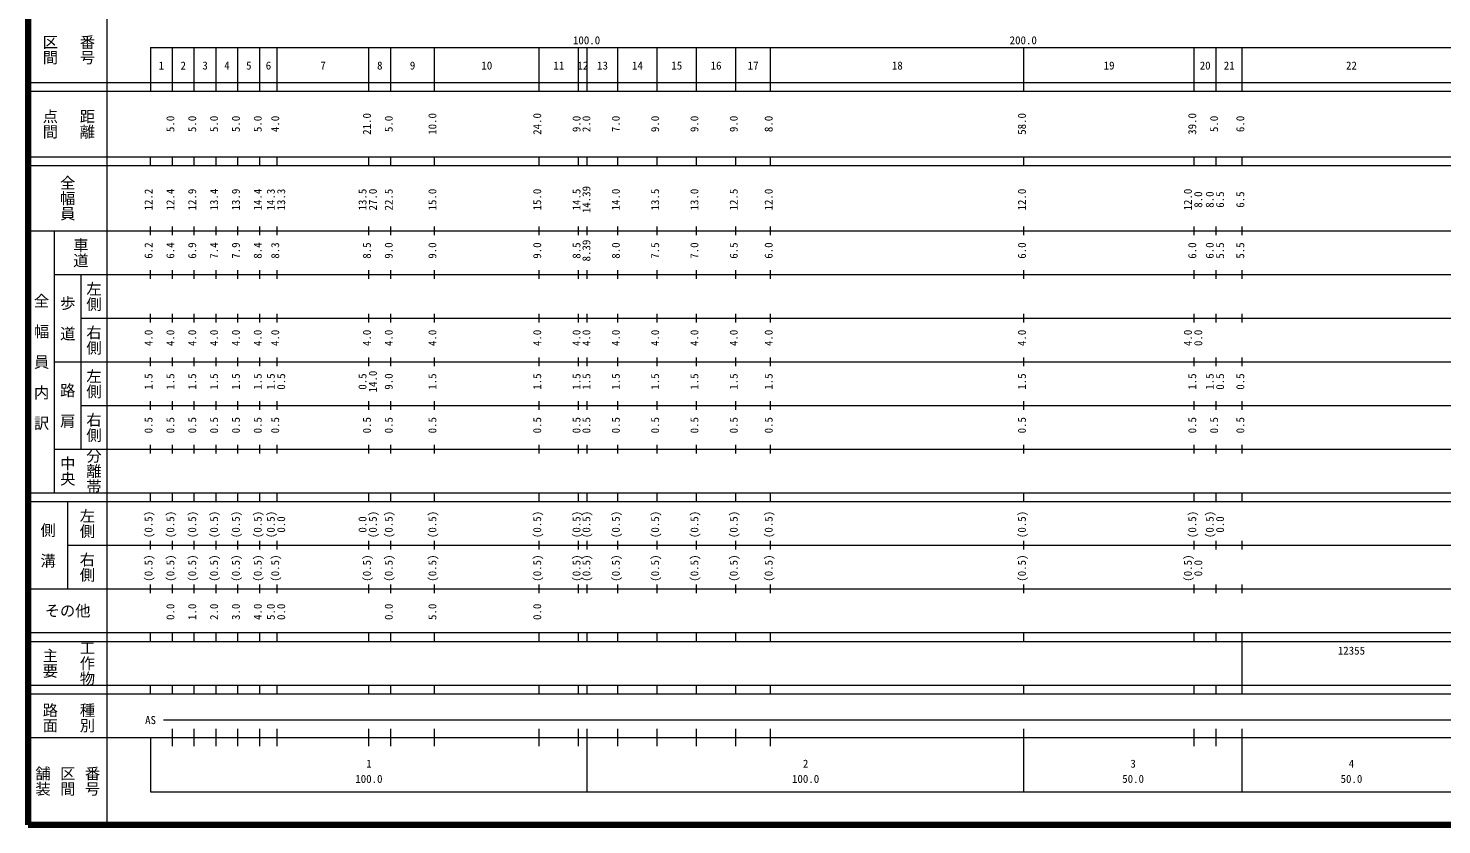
# Model space of a CAD drawing. Units: millimetres on the paper, enlarged 1000 times. Extents: x 40000 to 680000, y 20000 to 380000.
# Drawn here: x 40000 to 363671, y 20000 to 202409 of the extents above; entities that cross this region are included whole.
import ezdxf
from ezdxf.enums import TextEntityAlignment as Align

# ---------------------------------------------------------------- set-up
doc = ezdxf.new("R2010")
doc.units = ezdxf.units.MM
doc.header["$LTSCALE"] = 1000
doc.layers.add('M-TTL', color=2, linetype='Continuous', lineweight=140)
doc.layers.add('M-TTL-BAND', color=7, linetype='Continuous', lineweight=13)
doc.styles.add('@ＭＳ ゴシック', font='')
doc.styles.add('ＭＳ ゴシック', font='')
doc.styles.get('@ＭＳ ゴシック').set_extended_font_data('@MS Gothic')
doc.styles.get('ＭＳ ゴシック').set_extended_font_data('MS Gothic')

msp = doc.modelspace()

# ---------------------------------------------------------------- linework, layer by layer
at = {"layer": 'M-TTL'}
for p, q in [((40000, 380000), (40000, 20000)), ((40000, 20000), (680000, 20000))]:
    msp.add_line(p, q, dxfattribs=at)
at = {"layer": 'M-TTL-BAND'}
for p, q in [((58000, 370000), (58000, 20000)), ((68000, 198000), (579000, 198000)), ((68000, 198000), (68000, 188000)), ((73000, 188000), (73000, 198000)), ((78000, 188000), (78000, 198000)), ((83000, 188000), (83000, 198000)), ((88000, 188000), (88000, 198000)), ((93000, 188000), (93000, 198000)), ((97000, 188000), (97000, 198000)), ((118000, 188000), (118000, 198000)), ((123000, 188000), (123000, 198000)), ((133000, 188000), (133000, 198000)), ((157000, 188000), (157000, 198000)), ((166000, 188000), (166000, 198000)), ((168000, 188000), (168000, 198000)), ((175000, 188000), (175000, 198000)), ((184000, 188000), (184000, 198000)), ((193000, 188000), (193000, 198000)), ((202000, 188000), (202000, 198000)), ((210000, 188000), (210000, 198000)), ((268000, 188000), (268000, 198000)), ((307000, 188000), (307000, 198000)), ((312000, 188000), (312000, 198000)), ((318000, 188000), (318000, 198000)), ((40000, 190000), (579000, 190000)), ((40000, 188000), (579000, 188000)), ((40000, 173000), (579000, 173000)), ((68000, 171000), (68000, 173000)), ((73000, 171000), (73000, 173000)), ((78000, 171000), (78000, 173000)), ((83000, 171000), (83000, 173000)), ((88000, 171000), (88000, 173000)), ((93000, 171000), (93000, 173000)), ((97000, 171000), (97000, 173000)), ((118000, 171000), (118000, 173000)), ((123000, 171000), (123000, 173000)), ((133000, 171000), (133000, 173000)), ((157000, 171000), (157000, 173000)), ((166000, 171000), (166000, 173000)), ((168000, 171000), (168000, 173000)), ((175000, 171000), (175000, 173000)), ((184000, 171000), (184000, 173000)), ((193000, 171000), (193000, 173000)), ((202000, 171000), (202000, 173000)), ((210000, 171000), (210000, 173000)), ((268000, 171000), (268000, 173000)), ((307000, 171000), (307000, 173000)), ((312000, 171000), (312000, 173000)), ((318000, 171000), (318000, 173000)), ((40000, 171000), (579000, 171000)), ((40000, 156000), (579000, 156000)), ((46000, 96000), (46000, 156000)), ((68000, 155000), (68000, 157000)), ((73000, 155000), (73000, 157000)), ((78000, 155000), (78000, 157000)), ((83000, 155000), (83000, 157000)), ((88000, 155000), (88000, 157000)), ((93000, 155000), (93000, 157000)), ((97000, 155000), (97000, 157000)), ((118000, 155000), (118000, 157000)), ((123000, 155000), (123000, 157000)), ((133000, 155000), (133000, 157000)), ((157000, 155000), (157000, 157000)), ((166000, 155000), (166000, 157000)), ((168000, 155000), (168000, 157000)), ((175000, 155000), (175000, 157000)), ((184000, 155000), (184000, 157000)), ((193000, 155000), (193000, 157000)), ((202000, 155000), (202000, 157000)), ((210000, 155000), (210000, 157000)), ((268000, 155000), (268000, 157000)), ((307000, 155000), (307000, 157000)), ((312000, 155000), (312000, 157000)), ((318000, 155000), (318000, 157000)), ((46000, 146000), (579000, 146000)), ((52000, 146000), (52000, 106000)), ((68000, 145000), (68000, 147000)), ((73000, 145000), (73000, 147000)), ((78000, 145000), (78000, 147000)), ((83000, 145000), (83000, 147000)), ((88000, 145000), (88000, 147000)), ((93000, 145000), (93000, 147000)), ((97000, 145000), (97000, 147000)), ((118000, 145000), (118000, 147000)), ((123000, 145000), (123000, 147000)), ((133000, 145000), (133000, 147000)), ((157000, 145000), (157000, 147000)), ((166000, 145000), (166000, 147000)), ((168000, 145000), (168000, 147000)), ((175000, 145000), (175000, 147000)), ((184000, 145000), (184000, 147000)), ((193000, 145000), (193000, 147000)), ((202000, 145000), (202000, 147000)), ((210000, 145000), (210000, 147000)), ((268000, 145000), (268000, 147000)), ((307000, 145000), (307000, 147000)), ((312000, 145000), (312000, 147000)), ((318000, 145000), (318000, 147000)), ((52000, 136000), (579000, 136000)), ((68000, 135000), (68000, 137000)), ((73000, 135000), (73000, 137000)), ((78000, 135000), (78000, 137000)), ((83000, 135000), (83000, 137000)), ((88000, 135000), (88000, 137000)), ((93000, 135000), (93000, 137000)), ((97000, 135000), (97000, 137000)), ((118000, 135000), (118000, 137000)), ((123000, 135000), (123000, 137000)), ((133000, 135000), (133000, 137000)), ((157000, 135000), (157000, 137000)), ((166000, 135000), (166000, 137000)), ((168000, 135000), (168000, 137000)), ((175000, 135000), (175000, 137000)), ((184000, 135000), (184000, 137000)), ((193000, 135000), (193000, 137000)), ((202000, 135000), (202000, 137000)), ((210000, 135000), (210000, 137000)), ((268000, 135000), (268000, 137000)), ((307000, 135000), (307000, 137000)), ((312000, 135000), (312000, 137000)), ((318000, 135000), (318000, 137000)), ((68000, 125000), (68000, 127000)), ((73000, 125000), (73000, 127000)), ((78000, 125000), (78000, 127000)), ((83000, 125000), (83000, 127000)), ((88000, 125000), (88000, 127000)), ((93000, 125000), (93000, 127000)), ((97000, 125000), (97000, 127000)), ((118000, 125000), (118000, 127000)), ((123000, 125000), (123000, 127000)), ((133000, 125000), (133000, 127000)), ((157000, 125000), (157000, 127000)), ((166000, 125000), (166000, 127000)), ((168000, 125000), (168000, 127000)), ((175000, 125000), (175000, 127000)), ((184000, 125000), (184000, 127000)), ((193000, 125000), (193000, 127000)), ((202000, 125000), (202000, 127000)), ((210000, 125000), (210000, 127000)), ((268000, 125000), (268000, 127000)), ((307000, 125000), (307000, 127000)), ((312000, 125000), (312000, 127000)), ((318000, 125000), (318000, 127000)), ((46000, 126000), (579000, 126000)), ((68000, 115000), (68000, 117000)), ((73000, 115000), (73000, 117000)), ((78000, 115000), (78000, 117000)), ((83000, 115000), (83000, 117000)), ((88000, 115000), (88000, 117000)), ((93000, 115000), (93000, 117000)), ((97000, 115000), (97000, 117000)), ((118000, 115000), (118000, 117000)), ((123000, 115000), (123000, 117000)), ((133000, 115000), (133000, 117000)), ((157000, 115000), (157000, 117000)), ((166000, 115000), (166000, 117000)), ((168000, 115000), (168000, 117000)), ((175000, 115000), (175000, 117000)), ((184000, 115000), (184000, 117000)), ((193000, 115000), (193000, 117000)), ((202000, 115000), (202000, 117000)), ((210000, 115000), (210000, 117000)), ((268000, 115000), (268000, 117000)), ((307000, 115000), (307000, 117000)), ((312000, 115000), (312000, 117000)), ((318000, 115000), (318000, 117000)), ((52000, 116000), (579000, 116000)), ((68000, 105000), (68000, 107000)), ((73000, 105000), (73000, 107000)), ((78000, 105000), (78000, 107000)), ((83000, 105000), (83000, 107000)), ((88000, 105000), (88000, 107000)), ((93000, 105000), (93000, 107000)), ((97000, 105000), (97000, 107000)), ((118000, 105000), (118000, 107000)), ((123000, 105000), (123000, 107000)), ((133000, 105000), (133000, 107000)), ((157000, 105000), (157000, 107000)), ((166000, 105000), (166000, 107000)), ((168000, 105000), (168000, 107000)), ((175000, 105000), (175000, 107000)), ((184000, 105000), (184000, 107000)), ((193000, 105000), (193000, 107000)), ((202000, 105000), (202000, 107000)), ((210000, 105000), (210000, 107000)), ((268000, 105000), (268000, 107000)), ((307000, 105000), (307000, 107000)), ((312000, 105000), (312000, 107000)), ((318000, 105000), (318000, 107000)), ((46000, 106000), (579000, 106000)), ((40000, 96000), (579000, 96000)), ((40000, 94000), (579000, 94000)), ((49000, 94000), (49000, 74000)), ((68000, 94000), (68000, 96000)), ((73000, 94000), (73000, 96000)), ((78000, 94000), (78000, 96000)), ((83000, 94000), (83000, 96000)), ((88000, 94000), (88000, 96000)), ((93000, 94000), (93000, 96000)), ((97000, 94000), (97000, 96000)), ((118000, 94000), (118000, 96000)), ((123000, 94000), (123000, 96000)), ((133000, 94000), (133000, 96000)), ((157000, 94000), (157000, 96000)), ((166000, 94000), (166000, 96000)), ((168000, 94000), (168000, 96000)), ((175000, 94000), (175000, 96000)), ((184000, 94000), (184000, 96000)), ((193000, 94000), (193000, 96000)), ((202000, 94000), (202000, 96000)), ((210000, 94000), (210000, 96000)), ((268000, 94000), (268000, 96000)), ((307000, 94000), (307000, 96000)), ((312000, 94000), (312000, 96000)), ((318000, 94000), (318000, 96000)), ((68000, 83000), (68000, 85000)), ((73000, 83000), (73000, 85000)), ((78000, 83000), (78000, 85000)), ((83000, 83000), (83000, 85000)), ((88000, 83000), (88000, 85000)), ((93000, 83000), (93000, 85000)), ((97000, 83000), (97000, 85000)), ((118000, 83000), (118000, 85000)), ((123000, 83000), (123000, 85000)), ((133000, 83000), (133000, 85000)), ((157000, 83000), (157000, 85000)), ((166000, 83000), (166000, 85000)), ((168000, 83000), (168000, 85000)), ((175000, 83000), (175000, 85000)), ((184000, 83000), (184000, 85000)), ((193000, 83000), (193000, 85000)), ((202000, 83000), (202000, 85000)), ((210000, 83000), (210000, 85000)), ((268000, 83000), (268000, 85000)), ((307000, 83000), (307000, 85000)), ((312000, 83000), (312000, 85000)), ((318000, 83000), (318000, 85000)), ((49000, 84000), (579000, 84000)), ((68000, 73000), (68000, 75000)), ((73000, 73000), (73000, 75000)), ((78000, 73000), (78000, 75000)), ((83000, 73000), (83000, 75000)), ((88000, 73000), (88000, 75000)), ((93000, 73000), (93000, 75000)), ((97000, 73000), (97000, 75000)), ((118000, 73000), (118000, 75000)), ((123000, 73000), (123000, 75000)), ((133000, 73000), (133000, 75000)), ((157000, 73000), (157000, 75000)), ((166000, 73000), (166000, 75000)), ((168000, 73000), (168000, 75000)), ((175000, 73000), (175000, 75000)), ((184000, 73000), (184000, 75000)), ((193000, 73000), (193000, 75000)), ((202000, 73000), (202000, 75000)), ((210000, 73000), (210000, 75000)), ((268000, 73000), (268000, 75000)), ((307000, 73000), (307000, 75000)), ((312000, 73000), (312000, 75000)), ((318000, 73000), (318000, 75000)), ((40000, 74000), (579000, 74000)), ((40000, 64000), (579000, 64000)), ((40000, 62000), (579000, 62000)), ((68000, 62000), (68000, 64000)), ((73000, 62000), (73000, 64000)), ((78000, 62000), (78000, 64000)), ((83000, 62000), (83000, 64000)), ((88000, 62000), (88000, 64000)), ((93000, 62000), (93000, 64000)), ((97000, 62000), (97000, 64000)), ((118000, 62000), (118000, 64000)), ((123000, 62000), (123000, 64000)), ((133000, 62000), (133000, 64000)), ((157000, 62000), (157000, 64000)), ((166000, 62000), (166000, 64000)), ((168000, 62000), (168000, 64000)), ((175000, 62000), (175000, 64000)), ((184000, 62000), (184000, 64000)), ((193000, 62000), (193000, 64000)), ((202000, 62000), (202000, 64000)), ((210000, 62000), (210000, 64000)), ((268000, 62000), (268000, 64000)), ((307000, 62000), (307000, 64000)), ((312000, 62000), (312000, 64000)), ((318000, 62000), (318000, 64000)), ((318000, 52000), (318000, 62000)), ((40000, 52000), (579000, 52000)), ((68000, 50000), (68000, 52000)), ((73000, 50000), (73000, 52000)), ((78000, 50000), (78000, 52000)), ((83000, 50000), (83000, 52000)), ((88000, 50000), (88000, 52000)), ((93000, 50000), (93000, 52000)), ((97000, 50000), (97000, 52000)), ((118000, 50000), (118000, 52000)), ((123000, 50000), (123000, 52000)), ((133000, 50000), (133000, 52000)), ((157000, 50000), (157000, 52000)), ((166000, 50000), (166000, 52000)), ((168000, 50000), (168000, 52000)), ((175000, 50000), (175000, 52000)), ((184000, 50000), (184000, 52000)), ((193000, 50000), (193000, 52000)), ((202000, 50000), (202000, 52000)), ((210000, 50000), (210000, 52000)), ((268000, 50000), (268000, 52000)), ((307000, 50000), (307000, 52000)), ((312000, 50000), (312000, 52000)), ((318000, 50000), (318000, 52000)), ((40000, 50000), (579000, 50000)), ((71000, 44000), (565000, 44000)), ((40000, 40000), (579000, 40000)), ((68000, 40000), (68000, 27500)), ((73000, 38000), (73000, 42000)), ((78000, 38000), (78000, 42000)), ((83000, 38000), (83000, 42000)), ((88000, 38000), (88000, 42000)), ((93000, 38000), (93000, 42000)), ((97000, 38000), (97000, 42000)), ((118000, 38000), (118000, 42000)), ((123000, 38000), (123000, 42000)), ((133000, 38000), (133000, 42000)), ((157000, 38000), (157000, 42000)), ((166000, 38000), (166000, 42000)), ((168000, 27500), (168000, 42000)), ((175000, 38000), (175000, 42000)), ((184000, 38000), (184000, 42000)), ((193000, 38000), (193000, 42000)), ((202000, 38000), (202000, 42000)), ((210000, 38000), (210000, 42000)), ((268000, 27500), (268000, 42000)), ((307000, 38000), (307000, 42000)), ((312000, 38000), (312000, 42000)), ((318000, 27500), (318000, 42000)), ((68000, 27500), (579000, 27500))]:
    msp.add_line(p, q, dxfattribs=at)

# ---------------------------------------------------------------- texts
at = {"layer": 'M-TTL-BAND', "style": '@ＭＳ ゴシック'}
for s, p in [('番号', (53500, 197500)), ('区間', (45000, 197500)), ('点間', (45000, 180500)), ('距離', (53500, 180500)), ('全幅員', (49000, 163500)), ('車道', (52000, 151000)), ('左側', (55000, 141000)), ('全\u3000幅\u3000員\u3000内\u3000訳', (43000, 126000)), ('歩\u3000道', (49000, 136000)), ('右側', (55000, 131000)), ('左側', (55000, 121000)), ('路\u3000肩', (49000, 116000)), ('右側', (55000, 111000)), ('中央', (49000, 101000)), ('分離帯', (55000, 101000)), ('左側', (53500, 89000)), ('側\u3000溝', (44500, 84000)), ('右側', (53500, 79000)), ('工作物', (53500, 57000)), ('主要', (45000, 57000)), ('路面', (45000, 44500)), ('種別', (53500, 44500)), ('舗装', (43333, 30000)), ('区間', (49000, 30000)), ('番号', (54667, 30000))]:
    msp.add_text(s, height=2566, rotation=270, dxfattribs=at).set_placement(p, align=Align.MIDDLE_CENTER)
at = {"layer": 'M-TTL-BAND', "style": 'ＭＳ ゴシック'}
for s, p in [('100.0', (167844, 198195)), ('200.0', (267844, 198195)), ('1', (70500, 192405)), ('2', (75500, 192405)), ('3', (80500, 192405)), ('4', (85500, 192405)), ('5', (90500, 192405)), ('6', (95000, 192405)), ('7', (107500, 192405)), ('8', (120500, 192405)), ('9', (128000, 192405)), ('10', (145000, 192405)), ('11', (161500, 192405)), ('12', (167000, 192405)), ('13', (171500, 192405)), ('14', (179500, 192405)), ('15', (188500, 192405)), ('16', (197500, 192405)), ('17', (206000, 192405)), ('18', (239000, 192405)), ('19', (287500, 192405)), ('20', (309500, 192405)), ('21', (315000, 192405)), ('22', (343000, 192405)), ('AS', (68000, 42500)), ('1', (118000, 32523)), ('2', (218000, 32523)), ('3', (293000, 32523)), ('4', (343000, 32523)), ('100.0', (118000, 29033)), ('100.0', (218000, 29033)), ('50.0', (293000, 29033)), ('50.0', (343000, 29033))]:
    msp.add_text(s, height=1833, dxfattribs=at).set_placement(p, align=Align.BOTTOM_CENTER)
for s, p in [('5.0', (74000, 180500)), ('5.0', (79000, 180500)), ('5.0', (84000, 180500)), ('5.0', (89000, 180500)), ('5.0', (94000, 180500)), ('4.0', (98000, 180500)), ('21.0', (119000, 180500)), ('5.0', (124000, 180500)), ('10.0', (134000, 180500)), ('24.0', (158000, 180500)), ('9.0', (167000, 180500)), ('2.0', (169263, 180500)), ('7.0', (176000, 180500)), ('9.0', (185000, 180500)), ('9.0', (194000, 180500)), ('9.0', (203000, 180500)), ('8.0', (211000, 180500)), ('58.0', (269000, 180500)), ('39.0', (308000, 180500)), ('5.0', (313000, 180500)), ('6.0', (319000, 180500)), ('12.2', (69000, 163174)), ('12.4', (74000, 163174)), ('12.9', (79000, 163174)), ('13.4', (84000, 163174)), ('13.9', (89000, 163174)), ('14.4', (94000, 163174)), ('14.3', (97000, 163174)), ('13.3', (99370, 163174)), ('13.5', (118000, 163174)), ('27.0', (120370, 163174)), ('22.5', (124000, 163174)), ('15.0', (134000, 163174)), ('15.0', (158000, 163174)), ('14.5', (167000, 163174)), ('14.39', (169263, 163174)), ('14.0', (176000, 163174)), ('13.5', (185000, 163174)), ('13.0', (194000, 163174)), ('12.5', (203000, 163174)), ('12.0', (211000, 163174)), ('12.0', (269000, 163174)), ('12.0', (307000, 163174)), ('8.0', (309370, 163174)), ('8.0', (312000, 163174)), ('6.5', (314370, 163174)), ('6.5', (319000, 163174)), ('6.2', (69000, 151500)), ('6.4', (74000, 151500)), ('6.9', (79000, 151500)), ('7.4', (84000, 151500)), ('7.9', (89000, 151500)), ('8.4', (94000, 151500)), ('8.3', (98000, 151500)), ('8.5', (119000, 151500)), ('9.0', (124000, 151500)), ('9.0', (134000, 151500)), ('9.0', (158000, 151500)), ('8.5', (167000, 151500)), ('8.39', (169263, 151500)), ('8.0', (176000, 151500)), ('7.5', (185000, 151500)), ('7.0', (194000, 151500)), ('6.5', (203000, 151500)), ('6.0', (211000, 151500)), ('6.0', (269000, 151500)), ('6.0', (308000, 151500)), ('6.0', (312000, 151500)), ('5.5', (314370, 151500)), ('5.5', (319000, 151500)), ('4.0', (69000, 131500)), ('4.0', (74000, 131500)), ('4.0', (79000, 131500)), ('4.0', (84000, 131500)), ('4.0', (89000, 131500)), ('4.0', (94000, 131500)), ('4.0', (98000, 131500)), ('4.0', (119000, 131500)), ('4.0', (124000, 131500)), ('4.0', (134000, 131500)), ('4.0', (158000, 131500)), ('4.0', (167000, 131500)), ('4.0', (169263, 131500)), ('4.0', (176000, 131500)), ('4.0', (185000, 131500)), ('4.0', (194000, 131500)), ('4.0', (203000, 131500)), ('4.0', (211000, 131500)), ('4.0', (269000, 131500)), ('4.0', (307000, 131500)), ('0.0', (309370, 131500)), ('1.5', (69000, 121500)), ('1.5', (74000, 121500)), ('1.5', (79000, 121500)), ('1.5', (84000, 121500)), ('1.5', (89000, 121500)), ('1.5', (94000, 121500)), ('1.5', (97000, 121500)), ('0.5', (99370, 121500)), ('0.5', (118000, 121500)), ('14.0', (120370, 121500)), ('9.0', (124000, 121500)), ('1.5', (134000, 121500)), ('1.5', (158000, 121500)), ('1.5', (167000, 121500)), ('1.5', (169263, 121500)), ('1.5', (176000, 121500)), ('1.5', (185000, 121500)), ('1.5', (194000, 121500)), ('1.5', (203000, 121500)), ('1.5', (211000, 121500)), ('1.5', (269000, 121500)), ('1.5', (308000, 121500)), ('1.5', (312000, 121500)), ('0.5', (314370, 121500)), ('0.5', (319000, 121500)), ('0.5', (69000, 111500)), ('0.5', (74000, 111500)), ('0.5', (79000, 111500)), ('0.5', (84000, 111500)), ('0.5', (89000, 111500)), ('0.5', (94000, 111500)), ('0.5', (98000, 111500)), ('0.5', (119000, 111500)), ('0.5', (124000, 111500)), ('0.5', (134000, 111500)), ('0.5', (158000, 111500)), ('0.5', (167000, 111500)), ('0.5', (169263, 111500)), ('0.5', (176000, 111500)), ('0.5', (185000, 111500)), ('0.5', (194000, 111500)), ('0.5', (203000, 111500)), ('0.5', (211000, 111500)), ('0.5', (269000, 111500)), ('0.5', (308000, 111500)), ('0.5', (313000, 111500)), ('0.5', (319000, 111500)), ('(0.5)', (69000, 88764)), ('(0.5)', (74000, 88764)), ('(0.5)', (79000, 88764)), ('(0.5)', (84000, 88764)), ('(0.5)', (89000, 88764)), ('(0.5)', (94000, 88764)), ('(0.5)', (97000, 88764)), ('(0.5)', (120370, 88764)), ('(0.5)', (124000, 88764)), ('(0.5)', (134000, 88764)), ('(0.5)', (158000, 88764)), ('(0.5)', (167000, 88764)), ('(0.5)', (169263, 88764)), ('(0.5)', (176000, 88764)), ('(0.5)', (185000, 88764)), ('(0.5)', (194000, 88764)), ('(0.5)', (203000, 88764)), ('(0.5)', (211000, 88764)), ('(0.5)', (269000, 88764)), ('(0.5)', (308000, 88764)), ('(0.5)', (312000, 88764)), ('0.0', (99370, 88764)), ('0.0', (118000, 88764)), ('0.0', (314370, 88764)), ('(0.5)', (69000, 78764)), ('(0.5)', (74000, 78764)), ('(0.5)', (79000, 78764)), ('(0.5)', (84000, 78764)), ('(0.5)', (89000, 78764)), ('(0.5)', (94000, 78764)), ('(0.5)', (98000, 78764)), ('(0.5)', (119000, 78764)), ('(0.5)', (124000, 78764)), ('(0.5)', (134000, 78764)), ('(0.5)', (158000, 78764)), ('(0.5)', (167000, 78764)), ('(0.5)', (169263, 78764)), ('(0.5)', (176000, 78764)), ('(0.5)', (185000, 78764)), ('(0.5)', (194000, 78764)), ('(0.5)', (203000, 78764)), ('(0.5)', (211000, 78764)), ('(0.5)', (269000, 78764)), ('(0.5)', (307000, 78764)), ('0.0', (309370, 78764)), ('0.0', (74000, 68764)), ('1.0', (79000, 68764)), ('2.0', (84000, 68764)), ('3.0', (89000, 68764)), ('4.0', (94000, 68764)), ('5.0', (97000, 68764)), ('0.0', (99370, 68764)), ('0.0', (124000, 68764)), ('5.0', (134000, 68764)), ('0.0', (158000, 68764))]:
    msp.add_text(s, height=1833, rotation=90, dxfattribs=at).set_placement(p, align=Align.BOTTOM_CENTER)
msp.add_text('その他', height=2566, dxfattribs=at).set_placement((49000, 69000), align=Align.MIDDLE_CENTER)
msp.add_text('12355', height=1833, dxfattribs=at).set_placement((339875, 58405), align=Align.BOTTOM_LEFT)

doc.saveas('drawing.dxf')
